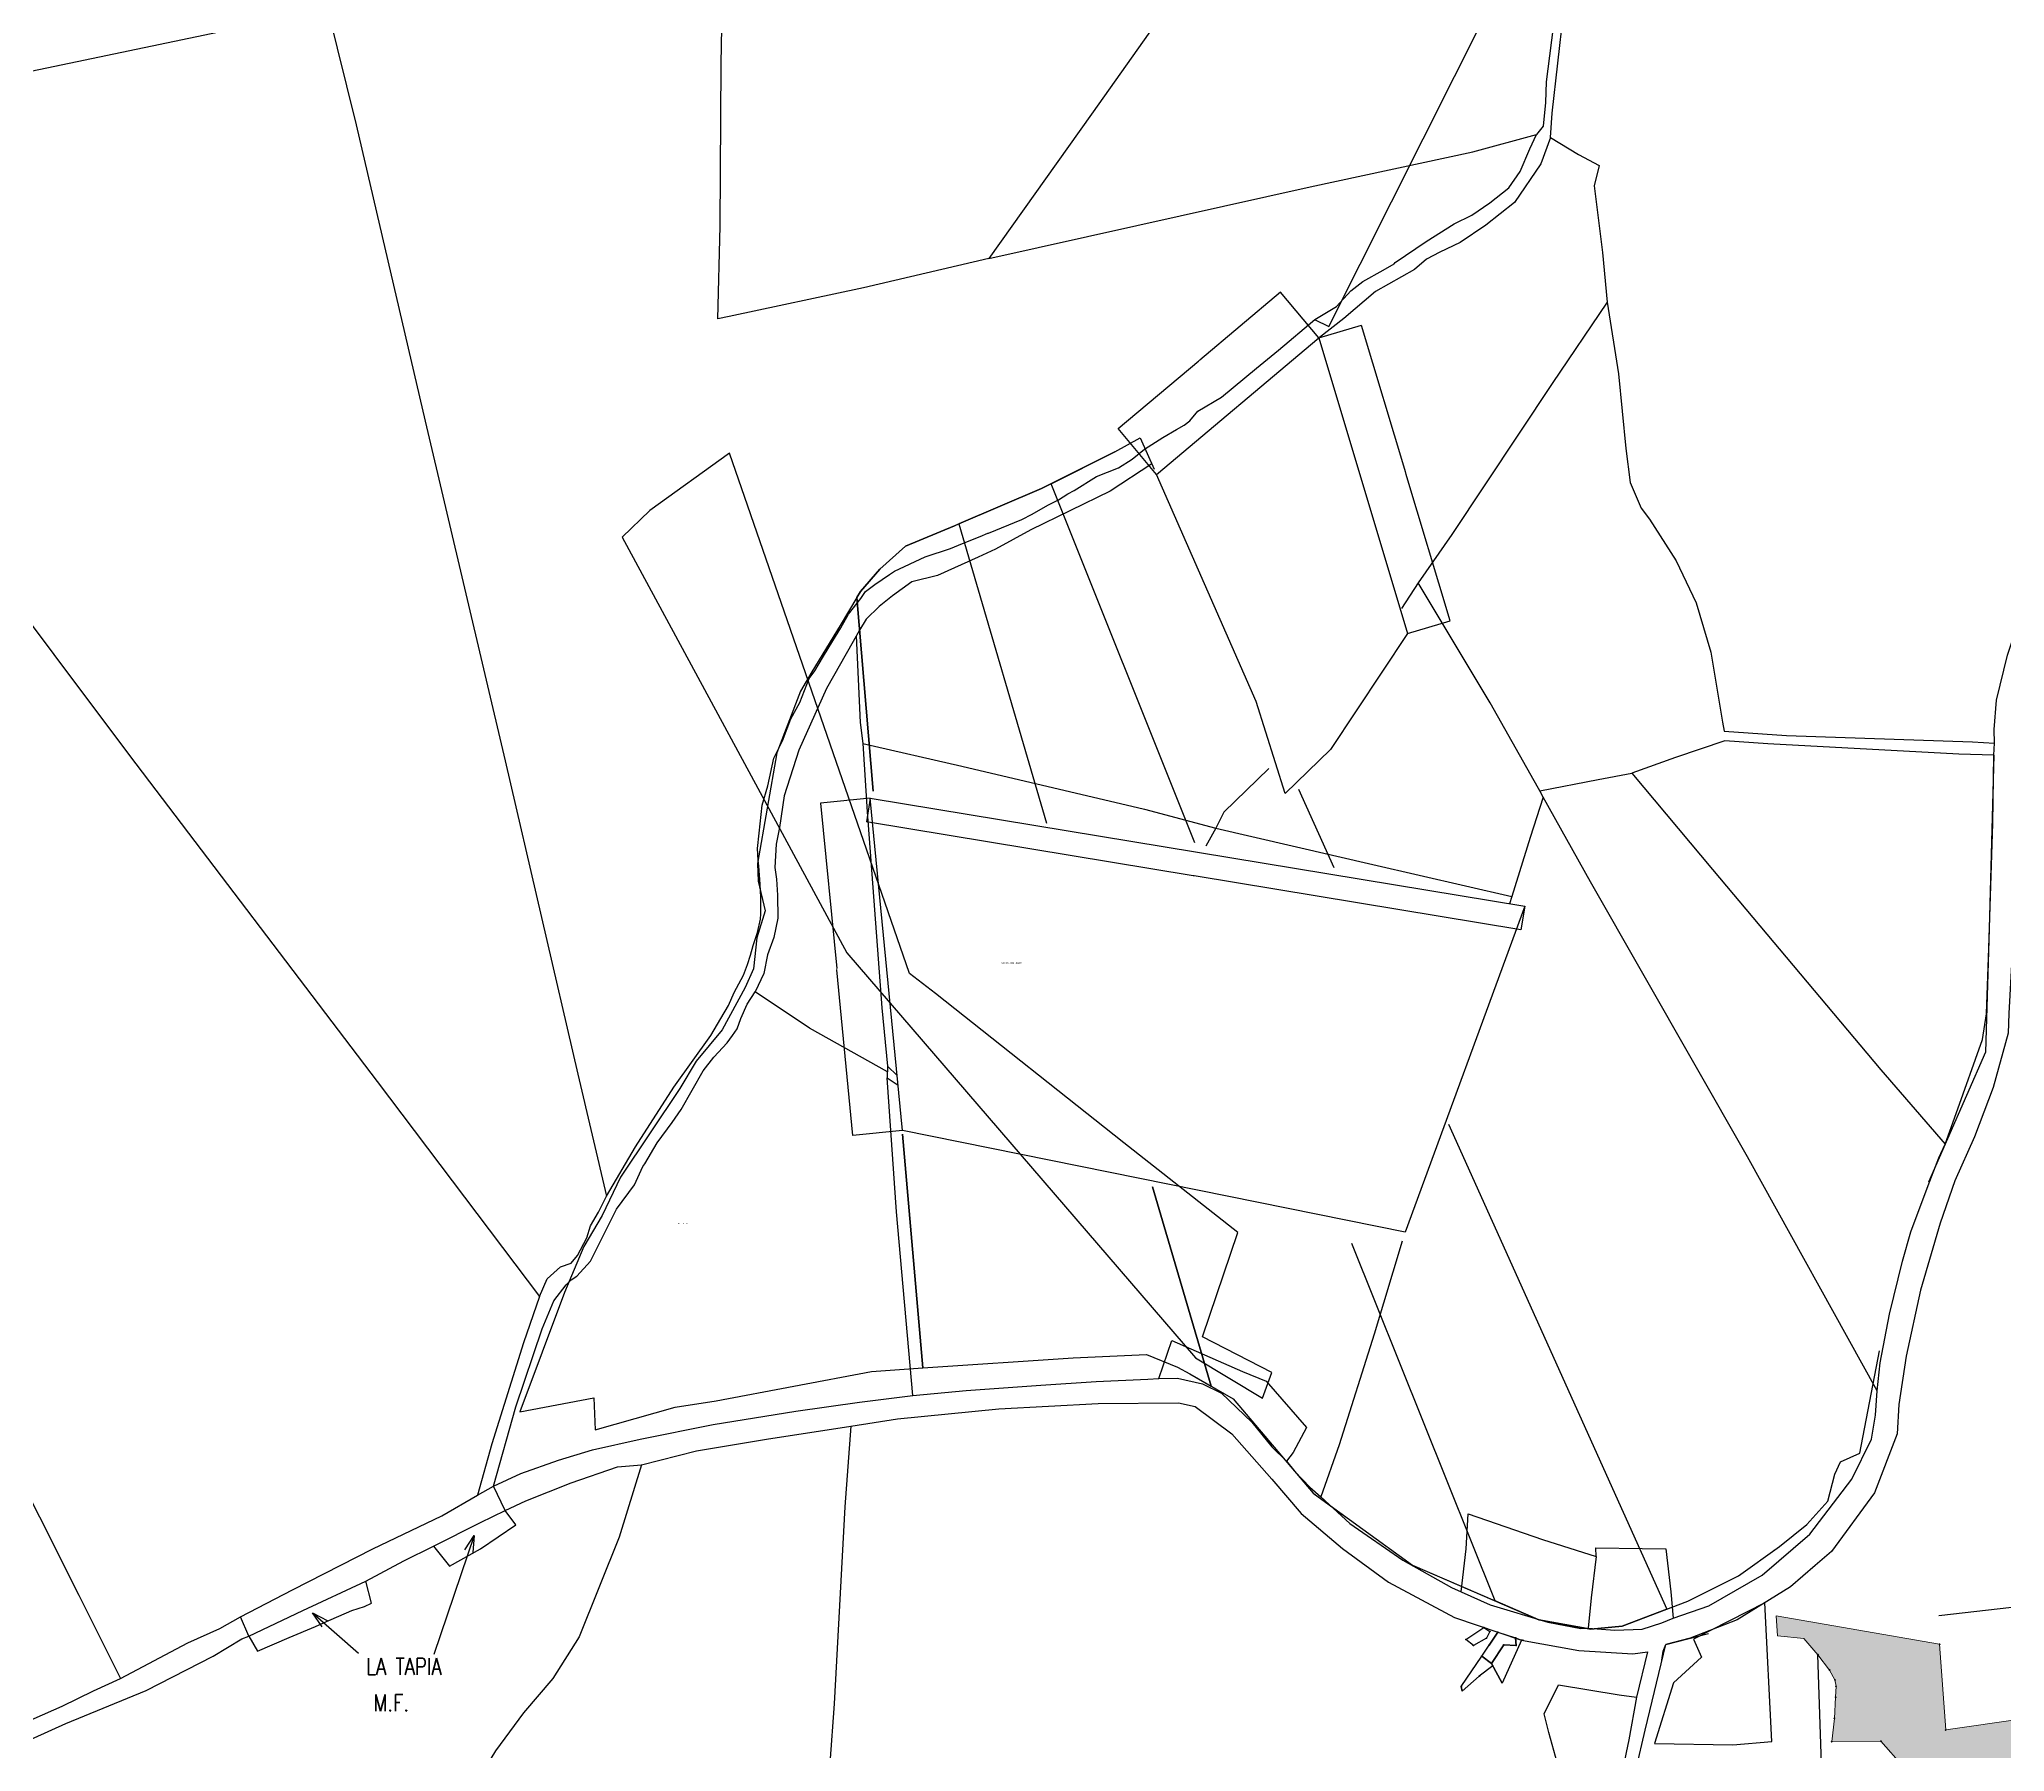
# Model space of a CAD drawing. Header units: metres. Extents: x 615852 to 645080, y 1301217 to 1325118.
# Drawn here: x 627467 to 629822, y 1321040 to 1323091 of the extents above; entities that cross this region are included whole.
import ezdxf
from ezdxf.enums import TextEntityAlignment as Align

# ---------------------------------------------------------------- set-up
doc = ezdxf.new("R2010")
doc.units = ezdxf.units.M
doc.header["$PDMODE"] = 32
doc.header["$PDSIZE"] = 0.5
for name, color, linetype, lineweight in [('1ER CEDULA', 7, 'Continuous', 0), ('Point', 5, 'Continuous', 100), ('Point_Name', 1, 'Continuous', 100)]:
    doc.layers.add(name, color=color, linetype=linetype, lineweight=lineweight)
for name, color, linetype in [('2', 1, 'Continuous'), ('20', 7, 'Continuous'), ('CIRCULO PI', 2, 'Continuous'), ('CVL_CUADCON_LIN', 8, 'Continuous'), ('CVL_CUADCON_TIT', 1, 'Continuous')]:
    doc.layers.add(name, color=color, linetype=linetype)
doc.styles.add('MONOTXT4', font='monotxt4.shx')
doc.styles.add('ROMANS', font='ROMANS', dxfattribs={"height": 0.2})
doc.styles.get("Standard").update_dxf_attribs({"font": 'arial.ttf'})
doc.dimstyles.new('STANDARD$0', dxfattribs={"dimtxt": 0.6, "dimasz": 0.5, "dimexe": 0.125, "dimexo": 0.000625, "dimgap": 0.0625, "dimtad": 0, "dimzin": 1, "dimdsep": 46, "dimtxsty": 'ROMANS', "dimblk1": 'ARCHTICK', "dimblk2": 'ARCHTICK', "dimsah": 1, "dimcen": 2.5, "dimclrd": 1, "dimclre": 1, "dimclrt": 30, "dimaunit": 1, "dimadec": 0, "dimazin": 0, "dimtfac": 1, "dimtofl": 0, "dimtmove": 1, "dimatfit": 3, "dimldrblk": 'ARCHTICK', "dimfxl": 1, "dimtolj": 1, "dimtzin": 1, "dimarcsym": 0})

# ---------------------------------------------------------------- blocks, each defined once
blk = doc.blocks.new('_ARCHTICK')
at = {"color": 0, "linetype": 'ByBlock', "const_width": 0.15}
blk.add_lwpolyline([(-0.5, -0.5), (0.5, 0.5)], dxfattribs=at)
blk = doc.blocks.new('*D45')
at = {"layer": 'CVL_CUADCON_TIT', "color": 1, "lineweight": -2, "ltscale": 0.5, "transparency": 16777216}
for p, q in [((628463.1, 1322182), (628403.5, 1322176.2)), ((628403.6, 1322176.2), (628422.9, 1321977.9)), ((628442.3, 1321778), (628423.1, 1321976.4)), ((628501.8, 1321783.8), (628442.2, 1321778))]:
    blk.add_line(p, q, dxfattribs=at)
at = {"layer": 'Defpoints', "color": 0, "ltscale": 0.5, "transparency": 16777216}
for p in [(628463.1, 1322182), (628501.8, 1321783.8), (628442.3, 1321778)]:
    blk.add_point(p, dxfattribs=at)
at = {"layer": 'CVL_CUADCON_TIT', "color": 1, "lineweight": -2, "ltscale": 0.5, "transparency": 16777216, "xscale": 0.5, "yscale": 0.5, "zscale": 0.5}
for p, rotation in [((628403.6, 1322176.2), 95.55085278129665), ((628442.3, 1321778), 275.5508527812966)]:
    blk.add_blockref('_ARCHTICK', p, dxfattribs=dict(at, rotation=rotation))
at = {"layer": 'CVL_CUADCON_TIT', "color": 30, "ltscale": 0.5, "transparency": 16777216, "insert": (628423, 1321977.1), "char_height": 0.2, "attachment_point": 5, "rotation": 275.5509, "style": 'ROMANS'}
blk.add_mtext('\\A1;400.09m.', dxfattribs=at)
blk = doc.blocks.new('*D46')
at = {"layer": 'CVL_CUADCON_TIT', "color": 1, "lineweight": -2, "ltscale": 0.5, "transparency": 16777216}
for p, q in [((628463.1, 1322182), (628458.5, 1322153.9)), ((628458.5, 1322154), (628849.9, 1322089.3)), ((629242.7, 1322024.4), (628851.4, 1322089.1)), ((629247.4, 1322052.5), (629242.7, 1322024.3))]:
    blk.add_line(p, q, dxfattribs=at)
at = {"layer": 'Defpoints', "color": 0, "ltscale": 0.5, "transparency": 16777216}
for p in [(628463.1, 1322182), (629247.4, 1322052.5), (629242.7, 1322024.4)]:
    blk.add_point(p, dxfattribs=at)
at = {"layer": 'CVL_CUADCON_TIT', "color": 1, "lineweight": -2, "ltscale": 0.5, "transparency": 16777216, "xscale": 0.5, "yscale": 0.5, "zscale": 0.5}
for p, rotation in [((628458.5, 1322154), 170.6214751906938), ((629242.7, 1322024.4), 350.6214751906938)]:
    blk.add_blockref('_ARCHTICK', p, dxfattribs=dict(at, rotation=rotation))
at = {"layer": 'CVL_CUADCON_TIT', "color": 30, "ltscale": 0.5, "transparency": 16777216, "insert": (628850.6, 1322089.2), "char_height": 0.2, "attachment_point": 5, "rotation": 350.6215, "style": 'ROMANS'}
blk.add_mtext('\\A1;794.88m.', dxfattribs=at)
blk = doc.blocks.new('*D51')
at = {"layer": 'CVL_CUADCON_TIT', "color": 1, "lineweight": -2, "ltscale": 0.5, "transparency": 16777216}
for p, q in [((629372.7, 1323505.8), (629389.7, 1323497.3)), ((629389.6, 1323497.3), (629201.4, 1323122.9)), ((629012.5, 1322747.1), (629200.7, 1323121.5)), ((628995.6, 1322755.5), (629012.6, 1322747))]:
    blk.add_line(p, q, dxfattribs=at)
at = {"layer": 'Defpoints', "color": 0, "ltscale": 0.5, "transparency": 16777216}
for p in [(629372.7, 1323505.8), (629389.6, 1323497.3), (628995.6, 1322755.5)]:
    blk.add_point(p, dxfattribs=at)
at = {"layer": 'CVL_CUADCON_TIT', "color": 1, "lineweight": -2, "ltscale": 0.5, "transparency": 16777216, "xscale": 0.5, "yscale": 0.5, "zscale": 0.5}
for p, rotation in [((629389.6, 1323497.3), 63.31671806371305), ((629012.5, 1322747.1), 243.316718063713)]:
    blk.add_blockref('_ARCHTICK', p, dxfattribs=dict(at, rotation=rotation))
at = {"layer": 'CVL_CUADCON_TIT', "color": 30, "ltscale": 0.5, "transparency": 16777216, "insert": (629201.1, 1323122.2), "char_height": 0.2, "attachment_point": 5, "rotation": 63.3167, "style": 'ROMANS'}
blk.add_mtext('\\A1;839.72m.', dxfattribs=at)
blk = doc.blocks.new('*D52')
at = {"layer": 'CVL_CUADCON_TIT', "color": 1, "lineweight": -2, "ltscale": 0.5, "transparency": 16777216}
for p, q in [((628954.8, 1322788.2), (628858.1, 1322707)), ((629000.8, 1322733.4), (628954.7, 1322788.3)), ((628760.2, 1322624.8), (628856.9, 1322706)), ((628806.2, 1322570), (628760.1, 1322624.9))]:
    blk.add_line(p, q, dxfattribs=at)
at = {"layer": 'Defpoints', "color": 0, "ltscale": 0.5, "transparency": 16777216}
for p in [(628954.8, 1322788.2), (629000.8, 1322733.4), (628806.2, 1322570)]:
    blk.add_point(p, dxfattribs=at)
at = {"layer": 'CVL_CUADCON_TIT', "color": 1, "lineweight": -2, "ltscale": 0.5, "transparency": 16777216, "xscale": 0.5, "yscale": 0.5, "zscale": 0.5}
for p, rotation in [((628954.8, 1322788.2), 40.02250144318512), ((628760.2, 1322624.8), 220.0225014431851)]:
    blk.add_blockref('_ARCHTICK', p, dxfattribs=dict(at, rotation=rotation))
at = {"layer": 'CVL_CUADCON_TIT', "color": 30, "ltscale": 0.5, "transparency": 16777216, "insert": (628857.5, 1322706.5), "char_height": 0.2, "attachment_point": 5, "rotation": 40.0225, "style": 'ROMANS'}
blk.add_mtext('\\A1;254.05m.', dxfattribs=at)
blk = doc.blocks.new('*D53')
at = {"layer": 'CVL_CUADCON_TIT', "color": 1, "lineweight": -2, "ltscale": 0.5, "transparency": 16777216}
for p, q in [((629000.8, 1322733.4), (629051.6, 1322748.6)), ((629051.5, 1322748.6), (629104.4, 1322572.4)), ((629157.8, 1322394.7), (629104.9, 1322570.9)), ((629107, 1322379.5), (629157.9, 1322394.7))]:
    blk.add_line(p, q, dxfattribs=at)
at = {"layer": 'Defpoints', "color": 0, "ltscale": 0.5, "transparency": 16777216}
for p in [(629000.8, 1322733.4), (629157.8, 1322394.7), (629107, 1322379.5)]:
    blk.add_point(p, dxfattribs=at)
at = {"layer": 'CVL_CUADCON_TIT', "color": 1, "lineweight": -2, "ltscale": 0.5, "transparency": 16777216, "xscale": 0.5, "yscale": 0.5, "zscale": 0.5}
for p, rotation in [((629051.5, 1322748.6), 106.7085637605248), ((629157.8, 1322394.7), 286.7085637605248)]:
    blk.add_blockref('_ARCHTICK', p, dxfattribs=dict(at, rotation=rotation))
at = {"layer": 'CVL_CUADCON_TIT', "color": 30, "ltscale": 0.5, "transparency": 16777216, "insert": (629104.6, 1322571.6), "char_height": 0.2, "attachment_point": 5, "rotation": 286.7086, "style": 'ROMANS'}
blk.add_mtext('\\A1;369.53m.', dxfattribs=at)

msp = doc.modelspace()

# ---------------------------------------------------------------- hatches: boundary and pattern name
at = {"layer": 'CIRCULO PI', "true_color": 0x000000}
h = msp.add_hatch(color=18, dxfattribs=at)
h.dxf.hatch_style = 1
h.paths.add_polyline_path([(630753.08582, 1320797.78204), (630930.22032, 1320807.52607), (630940.93113, 1320993.75171), (630748.36335, 1320976.86042), (630748.63167, 1320983.51407), (630498.39116, 1320956.3799), (630509.62033, 1321117.65895), (630469.2686, 1321131.16096), (630310.56377, 1321134.63333), (629932.93744, 1321091.80857), (629751.81399, 1321065.702), (629744.41242, 1321168.35206), (629548.47313, 1321202.3401), (629550.18588, 1321178.34448), (629581.73911, 1321175.41339), (629598.59034, 1321155.70571), (629612.55158, 1321137.4018), (629618.97657, 1321125.60146), (629620.37447, 1321117.97965), (629619.78746, 1321104.93102), (629618.47584, 1321079.47048), (629615.18588, 1321051.77061), (629674.14911, 1321052.10949), (629700.79579, 1321021.81752), (629710.87121, 1320991.58347), (629721.47001, 1320975.60027), (629736.17688, 1320959.28861), (629751.22841, 1320944.33746), (629755.49138, 1320925.61764), (629758.78586, 1320897.19585), (629753.59418, 1320753.42862), (629750.13148, 1320537.69949), (629748.75258, 1320514.60862), (629743.72141, 1320469.53388), (629740.00431, 1320434.52338), (629726.90562, 1320411.30341), (629714.04679, 1320386.4618), (629701.77054, 1320365.80045), (629679.8745, 1320323.43615), (629666.99818, 1320297.99823), (629654.69806, 1320276.82057), (629600.45118, 1320236.66923), (629595.55991, 1320228.37067), (629596.04617, 1320182.6823), (629889.3372, 1320079.85104), (630249.87317, 1320074.24033), (630257.84048, 1320140.3914), (630265.51662, 1320185.85905), (630277.58075, 1320244.35052), (630289.31461, 1320290.46858), (630297.00401, 1320324.33193), (630303.95285, 1320350.76134), (630316.03888, 1320386.16461), (630330.84463, 1320432.88016), (630331.71413, 1320483.27554), (630332.44745, 1320514.7105), (630333.70847, 1320577.92657), (630503.80077, 1320591.77467), (630657.64705, 1320605.95591), (630748.47753, 1320615.24534)])
h.paths.add_polyline_path([(629595.40182, 1320228.32378), (629596.8834, 1320228.32378), (629596.8834, 1320229.27228), (629595.40182, 1320229.27228)], flags=25)
h.paths.add_polyline_path([(629600.29147, 1320236.62071), (629601.7763, 1320236.62071), (629601.7763, 1320237.57893), (629600.29147, 1320237.57893)], flags=25)
h.paths.add_polyline_path([(629654.53784, 1320276.77155), (629656.02369, 1320276.77155), (629656.02369, 1320277.73283), (629654.53784, 1320277.73283)], flags=25)
h.paths.add_polyline_path([(629666.83796, 1320297.9492), (629668.32381, 1320297.9492), (629668.32381, 1320298.91049), (629666.83796, 1320298.91049)], flags=25)
h.paths.add_polyline_path([(629679.71428, 1320323.38712), (629681.20013, 1320323.38712), (629681.20013, 1320324.34841), (629679.71428, 1320324.34841)], flags=25)
h.paths.add_polyline_path([(629701.61032, 1320365.75142), (629703.09617, 1320365.75142), (629703.09617, 1320366.71271), (629701.61032, 1320366.71271)], flags=25)
h.paths.add_polyline_path([(629713.88657, 1320386.41277), (629715.37242, 1320386.41277), (629715.37242, 1320387.37406), (629713.88657, 1320387.37406)], flags=25)
h.paths.add_polyline_path([(629726.7454, 1320411.25438), (629728.23125, 1320411.25438), (629728.23125, 1320412.21567), (629726.7454, 1320412.21567)], flags=25)
h.paths.add_polyline_path([(629739.84409, 1320434.47436), (629741.32994, 1320434.47436), (629741.32994, 1320435.43565), (629739.84409, 1320435.43565)], flags=25)
h.paths.add_polyline_path([(629743.5612, 1320469.48485), (629745.04704, 1320469.48485), (629745.04704, 1320470.44614), (629743.5612, 1320470.44614)], flags=25)
h.paths.add_polyline_path([(629748.59237, 1320514.55959), (629750.07821, 1320514.55959), (629750.07821, 1320515.52088), (629748.59237, 1320515.52088)], flags=25)
h.paths.add_polyline_path([(629749.97126, 1320537.65046), (629751.45711, 1320537.65046), (629751.45711, 1320538.61175), (629749.97126, 1320538.61175)], flags=25)
h.paths.add_polyline_path([(629753.43396, 1320753.37959), (629754.91981, 1320753.37959), (629754.91981, 1320754.34088), (629753.43396, 1320754.34088)], flags=25)
h.paths.add_polyline_path([(629758.62565, 1320897.14682), (629760.11149, 1320897.14682), (629760.11149, 1320898.10811), (629758.62565, 1320898.10811)], flags=25)
h.paths.add_polyline_path([(629755.33116, 1320925.56862), (629756.81701, 1320925.56862), (629756.81701, 1320926.52991), (629755.33116, 1320926.52991)], flags=25)
h.paths.add_polyline_path([(629751.0682, 1320944.28843), (629752.55404, 1320944.28843), (629752.55404, 1320945.24972), (629751.0682, 1320945.24972)], flags=25)
h.paths.add_polyline_path([(629736.01666, 1320959.23958), (629737.50251, 1320959.23958), (629737.50251, 1320960.20087), (629736.01666, 1320960.20087)], flags=25)
h.paths.add_polyline_path([(629721.30979, 1320975.55124), (629722.79564, 1320975.55124), (629722.79564, 1320976.51253), (629721.30979, 1320976.51253)], flags=25)
h.paths.add_polyline_path([(629710.711, 1320991.53444), (629712.19684, 1320991.53444), (629712.19684, 1320992.49573), (629710.711, 1320992.49573)], flags=25)
h.paths.add_polyline_path([(629700.63557, 1321021.76849), (629702.12142, 1321021.76849), (629702.12142, 1321022.72978), (629700.63557, 1321022.72978)], flags=25)
h.paths.add_polyline_path([(629673.9889, 1321052.06046), (629675.47474, 1321052.06046), (629675.47474, 1321053.02175), (629673.9889, 1321053.02175)], flags=25)
h.paths.add_polyline_path([(629615.02567, 1321051.72158), (629616.51151, 1321051.72158), (629616.51151, 1321052.68287), (629615.02567, 1321052.68287)], flags=25)
h.paths.add_polyline_path([(629618.31563, 1321079.42145), (629619.80147, 1321079.42145), (629619.80147, 1321080.38274), (629618.31563, 1321080.38274)], flags=25)
h.paths.add_polyline_path([(629619.62724, 1321104.88199), (629621.11309, 1321104.88199), (629621.11309, 1321105.84328), (629619.62724, 1321105.84328)], flags=25)
h.paths.add_polyline_path([(629620.21425, 1321117.93063), (629621.7001, 1321117.93063), (629621.7001, 1321118.89191), (629620.21425, 1321118.89191)], flags=25)
h.paths.add_polyline_path([(629618.81635, 1321125.55243), (629620.3022, 1321125.55243), (629620.3022, 1321126.51372), (629618.81635, 1321126.51372)], flags=25)
h.paths.add_polyline_path([(629612.39137, 1321137.35277), (629613.87722, 1321137.35277), (629613.87722, 1321138.31406), (629612.39137, 1321138.31406)], flags=25)
h.paths.add_polyline_path([(629598.43012, 1321155.65668), (629599.91597, 1321155.65668), (629599.91597, 1321156.61797), (629598.43012, 1321156.61797)], flags=25)
h.paths.add_polyline_path([(630257.68026, 1320140.34237), (630259.16611, 1320140.34237), (630259.16611, 1320141.30366), (630257.68026, 1320141.30366)], flags=24)
h.paths.add_polyline_path([(630265.35641, 1320185.81002), (630266.84226, 1320185.81002), (630266.84226, 1320186.77131), (630265.35641, 1320186.77131)], flags=24)
h.paths.add_polyline_path([(630277.42054, 1320244.30149), (630278.90638, 1320244.30149), (630278.90638, 1320245.26278), (630277.42054, 1320245.26278)], flags=24)
h.paths.add_polyline_path([(630289.1544, 1320290.41956), (630290.64024, 1320290.41956), (630290.64024, 1320291.38084), (630289.1544, 1320291.38084)], flags=24)
h.paths.add_polyline_path([(630296.84379, 1320324.2829), (630298.32964, 1320324.2829), (630298.32964, 1320325.24419), (630296.84379, 1320325.24419)], flags=24)
h.paths.add_polyline_path([(630303.79263, 1320350.71231), (630305.27848, 1320350.71231), (630305.27848, 1320351.6736), (630303.79263, 1320351.6736)], flags=24)
h.paths.add_polyline_path([(630315.87866, 1320386.11558), (630317.36451, 1320386.11558), (630317.36451, 1320387.07687), (630315.87866, 1320387.07687)], flags=24)
h.paths.add_polyline_path([(630333.54826, 1320577.87754), (630335.0341, 1320577.87754), (630335.0341, 1320578.83883), (630333.54826, 1320578.83883)], flags=24)
h.paths.add_polyline_path([(629889.17699, 1320079.80201), (629890.66283, 1320079.80201), (629890.66283, 1320080.7633), (629889.17699, 1320080.7633)], flags=25)
h.paths.add_polyline_path([(630249.71295, 1320074.19131), (630251.1988, 1320074.19131), (630251.1988, 1320075.1526), (630249.71295, 1320075.1526)], flags=9)
h.paths.add_polyline_path([(629595.88596, 1320182.63328), (629596.98333, 1320182.63328), (629596.98333, 1320183.59456), (629595.88596, 1320183.59456)], flags=25)

# ---------------------------------------------------------------- linework, layer by layer
at = {"color": 1}
for p, q in [((628756.3689, 1322597.10531), (628668.22935, 1322552.99755)), ((628756.3689, 1322597.10531), (628668.22935, 1322552.99755)), ((628668.22935, 1322552.99755), (628564.1844, 1322508.40062)), ((628668.22935, 1322552.99755), (628564.1844, 1322508.40062)), ((628564.1844, 1322508.40062), (628505.18585, 1322483.98765)), ((628564.1844, 1322508.40062), (628505.18585, 1322483.98765)), ((628505.18585, 1322483.98765), (628474.43836, 1322456.56446)), ((628505.18585, 1322483.98765), (628474.43836, 1322456.56446)), ((628474.43836, 1322456.56446), (628451.24129, 1322429.62563)), ((628474.43836, 1322456.56446), (628451.24129, 1322429.62563)), ((628451.24129, 1322429.62563), (628446.86294, 1322422.45697)), ((628451.24129, 1322429.62563), (628446.86294, 1322422.45697)), ((628446.86294, 1322422.45697), (628466.53822, 1322190.5135)), ((628446.86294, 1322422.45697), (628466.53822, 1322190.5135)), ((628501.84115, 1321779.53258), (628526.19151, 1321499.5099)), ((628501.84115, 1321779.53258), (628526.19151, 1321499.5099)), ((629648.74175, 1321397.32179), (629672.61221, 1321519.91951)), ((629648.74175, 1321397.32179), (629672.61221, 1321519.91951)), ((628526.19151, 1321499.5099), (628706.40125, 1321511.52789)), ((628526.19151, 1321499.5099), (628706.40125, 1321511.52789)), ((628706.40125, 1321511.52789), (628794.26615, 1321515.39627)), ((628706.40125, 1321511.52789), (628794.26615, 1321515.39627)), ((628794.26615, 1321515.39627), (628831.4459, 1321500.37372)), ((628794.26615, 1321515.39627), (628831.4459, 1321500.37372)), ((628831.4459, 1321500.37372), (628846.00675, 1321492.39348)), ((628831.4459, 1321500.37372), (628846.00675, 1321492.39348)), ((628846.00675, 1321492.39348), (628897.77853, 1321462.56497)), ((628846.00675, 1321492.39348), (628897.77853, 1321462.56497)), ((628897.77853, 1321462.56497), (628993.79132, 1321349.27862)), ((628897.77853, 1321462.56497), (628993.79132, 1321349.27862)), ((629618.78367, 1321372.05413), (629625.61421, 1321386.942)), ((629618.78367, 1321372.05413), (629625.61421, 1321386.942)), ((629625.61421, 1321386.942), (629648.74175, 1321397.32179)), ((629625.61421, 1321386.942), (629648.74175, 1321397.32179)), ((629610.39704, 1321339.69324), (629618.78367, 1321372.05413)), ((629610.39704, 1321339.69324), (629618.78367, 1321372.05413)), ((628993.79132, 1321349.27862), (629112.93231, 1321263.17158)), ((628993.79132, 1321349.27862), (629112.93231, 1321263.17158)), ((629585.39359, 1321311.947), (629610.39704, 1321339.69324)), ((629585.39359, 1321311.947), (629610.39704, 1321339.69324)), ((629552.70351, 1321285.45005), (629585.39359, 1321311.947)), ((629552.70351, 1321285.45005), (629585.39359, 1321311.947)), ((629503.64142, 1321250.42737), (629552.70351, 1321285.45005)), ((629503.64142, 1321250.42737), (629552.70351, 1321285.45005)), ((629112.93231, 1321263.17158), (629264.37623, 1321197.67543)), ((629112.93231, 1321263.17158), (629264.37623, 1321197.67543)), ((629442.94204, 1321219.88575), (629503.64142, 1321250.42737)), ((629442.94204, 1321219.88575), (629503.64142, 1321250.42737)), ((629364.22086, 1321190.15023), (629442.94204, 1321219.88575)), ((629364.22086, 1321190.15023), (629442.94204, 1321219.88575)), ((629264.37623, 1321197.67543), (629326.45801, 1321186.38561)), ((629264.37623, 1321197.67543), (629326.45801, 1321186.38561)), ((629326.45801, 1321186.38561), (629364.22086, 1321190.15023)), ((629326.45801, 1321186.38561), (629364.22086, 1321190.15023))]:
    msp.add_line(p, q, dxfattribs=at)
at = {"color": 1, "ltscale": 0.5}
for p, q in [((629176.85088, 1321174.0412), (629198.48689, 1321188.63891)), ((629185.75144, 1321166.75902), (629176.85088, 1321174.0412)), ((629201.54898, 1321175.59347), (629185.75144, 1321166.75902)), ((629205.7146, 1321183.79637), (629201.54898, 1321175.59347)), ((629207.42095, 1321145.37045), (629222.24073, 1321167.70012)), ((629215.07668, 1321182.95291), (629236.30736, 1321176.13026)), ((629243.62647, 1321173.43385), (629220.27344, 1321121.87616)), ((629236.96345, 1321166.80331), (629222.24073, 1321167.70012)), ((629236.30736, 1321176.13026), (629243.62647, 1321173.43385)), ((629236.30736, 1321176.13026), (629236.96345, 1321166.80331)), ((629207.42095, 1321145.37045), (629195.7454, 1321154.13639)), ((629207.42095, 1321145.37045), (629220.27344, 1321121.87616)), ((629172.54002, 1321112.11878), (629192.87071, 1321130.00703)), ((629171.28883, 1321117.67976), (629172.54002, 1321112.11878))]:
    msp.add_line(p, q, dxfattribs=at)
at = {"color": 1}
msp.add_lwpolyline([(628933.11791, 1321463.33602), (628944.11671, 1321493.81202), (628861.04031, 1321536.71392), (628903.60361, 1321661.66342), (628767.06881, 1321769.12182), (628541.24801, 1321947.86462), (628510.12211, 1321971.93952), (628294.41991, 1322595.24132), (628199.17711, 1322526.65182), (628165.88391, 1322494.57732), (628435.07221, 1321996.89162), (628853.03941, 1321511.60282)], close=True, dxfattribs=at)
msp.add_lwpolyline([(628466.53822, 1322190.5135), (628446.86294, 1322422.45697), (628428.41244, 1322390.96361), (628392.93393, 1322333.36327), (628379.7024, 1322310.34525), (628351.15476, 1322236.52281), (628328.19572, 1322103.87508), (628328.72773, 1322082.7318), (628337.13648, 1322047.05948), (628327.36413, 1322014.91196), (628323.21485, 1321977.74281), (628313.29069, 1321955.39751), (628285.87902, 1321904.62456), (628254.3308, 1321867.00116), (628234.90923, 1321834.10677), (628164.05825, 1321728.10494), (628141.7631, 1321682.0141), (628120.08842, 1321645.05016), (628096.92286, 1321589.91943), (628043.1948, 1321446.66343), (628131.84509, 1321463.79243), (628133.64129, 1321425.38445), (628229.54738, 1321452.44247), (628278.59547, 1321459.82124), (628464.78709, 1321495.07672), (628526.19151, 1321499.5099), (628501.84115, 1321779.53258)], dxfattribs=at)
at = {"color": 7, "lineweight": 0, "true_color": 0xffffff, "elevation": 35.4026}
msp.add_lwpolyline([(629932.93744, 1321091.80857), (629751.81399, 1321065.702), (629744.41242, 1321168.35206), (629548.47313, 1321202.3401), (629550.18588, 1321178.34448), (629581.73911, 1321175.41339), (629598.59034, 1321155.70571), (629612.55158, 1321137.4018), (629618.97657, 1321125.60146), (629620.37447, 1321117.97965), (629619.78746, 1321104.93102), (629618.47584, 1321079.47048), (629615.18588, 1321051.77061), (629674.14911, 1321052.10949), (629700.79579, 1321021.81752)], dxfattribs=at)
at = {"color": 1, "ltscale": 0.5, "flags": 128}
for points in [[(629198.48689, 1321188.63891), (629205.7146, 1321183.79637), (629201.54898, 1321175.59347), (629185.75144, 1321166.75902), (629176.85088, 1321174.0412)], [(629215.07668, 1321182.95291), (629236.30736, 1321176.13026), (629236.96345, 1321166.80331), (629222.24073, 1321167.70012), (629207.42095, 1321145.37045), (629195.7454, 1321154.13639)], [(629236.30736, 1321176.13026), (629243.62647, 1321173.43385), (629220.27344, 1321121.87616), (629207.42095, 1321145.37045), (629222.24073, 1321167.70012), (629236.96345, 1321166.80331)], [(629195.7454, 1321154.13639), (629207.42095, 1321145.37045), (629208.97531, 1321142.52909), (629192.87071, 1321130.00703), (629172.54002, 1321112.11878), (629171.28883, 1321117.67976)]]:
    msp.add_lwpolyline(points, close=True, dxfattribs=at)
for points in [[(629195.7454, 1321154.13639), (629204.60325, 1321167.3405)], [(629198.48689, 1321188.63891), (629205.7146, 1321183.79637)], [(629215.07668, 1321182.95291), (629204.60325, 1321167.3405)], [(629411.81409, 1321149.24823), (629413.39508, 1321160.13402), (629416.38247, 1321167.98485)], [(629171.28883, 1321117.67976), (629195.7454, 1321154.13639)], [(629208.97531, 1321142.52909), (629192.87071, 1321130.00703)]]:
    msp.add_lwpolyline(points, dxfattribs=at)
at = {"color": 1, "ltscale": 0.5}
for p in [(629176.85088, 1321174.0412), (629185.75144, 1321166.75902), (629198.48689, 1321188.63891), (629201.54898, 1321175.59347), (629204.60325, 1321167.3405), (629205.7146, 1321183.79637), (629215.07668, 1321182.95291), (629222.24073, 1321167.70012), (629236.30736, 1321176.13026), (629236.96345, 1321166.80331), (629243.62647, 1321173.43385), (629245.17057, 1321173.15015), (629195.7454, 1321154.13639), (629207.42095, 1321145.37045), (629208.97531, 1321142.52909), (629192.87071, 1321130.00703), (629171.28883, 1321117.67976)]:
    msp.add_point(p, dxfattribs=at)
at = {"layer": '1ER CEDULA', "color": 1, "lineweight": 0}
for p in [(628774.74562, 1322607.14836), (628661.12267, 1322549.9514), (628544.07222, 1322500.07842), (628812.00009, 1321508.23084), (629027.71769, 1321324.75894), (629546.03208, 1321280.68769), (629281.63942, 1321194.53605)]:
    msp.add_point(p, dxfattribs=at)
at = {"layer": '2', "color": 1, "linetype": 'Continuous'}
for p, q in [((628800.58995, 1322582.53942), (628750.53647, 1322549.68985)), ((628750.53647, 1322549.68985), (628655.67147, 1322503.38085)), ((628655.67147, 1322503.38085), (628613.19447, 1322480.34385)), ((628592.59547, 1322470.98385), (628543.51347, 1322448.72185)), ((628613.19447, 1322480.34385), (628592.59547, 1322470.98385)), ((628513.00947, 1322441.16185), (628489.85447, 1322424.43685)), ((628543.51347, 1322448.72185), (628513.00947, 1322441.16185)), ((629119.47347, 1322440.13185), (629099.65567, 1322409.43543)), ((628489.85447, 1322424.43685), (628473.82047, 1322411.50985)), ((628458.29147, 1322396.54785), (628450.13347, 1322383.34885)), ((628473.82047, 1322411.50985), (628458.29147, 1322396.54785)), ((628450.13347, 1322383.34885), (628442.73847, 1322369.89485)), ((629809.60847, 1322233.56985), (629810.14547, 1322247.80185)), ((628940.79588, 1322217.71864), (628886.68247, 1322165.12485)), ((629269.35047, 1322183.37585), (629265.55447, 1322190.75485)), ((628886.68247, 1322165.12485), (628877.24247, 1322146.08385)), ((628495.39626, 1321849.81903), (628483.60347, 1321860.99785)), ((628483.57447, 1321847.01885), (628496.53605, 1321838.09158)), ((627992.43547, 1321347.12785), (628011.51247, 1321357.76185)), ((628025.68047, 1321328.75785), (628011.51247, 1321357.76185)), ((627988.38147, 1321298.79085), (627940.19447, 1321156.01385)), ((627718.45047, 1321177.93485), (627708.58947, 1321201.08385)), ((627794.74047, 1321205.98585), (627850.06647, 1321157.79885)), ((629394.51447, 1321159.13585), (629381.19047, 1321105.02985))]:
    msp.add_line(p, q, dxfattribs=at)
at = {"layer": '2', "color": 1, "linetype": 'Continuous', "lineweight": 30}
msp.add_line((629874.57347, 1321217.33685), (629743.69647, 1321202.36485), dxfattribs=at)
at = {"layer": '2', "color": 1, "linetype": 'Continuous'}
for points in [[(629317.24647, 1323471.05785), (629316.42047, 1323440.30785), (629291.28147, 1323201.96685), (629283.49147, 1323121.41785), (629272.90647, 1323040.36585), (629272.34747, 1323015.46085), (629269.23947, 1322987.00185), (629261.59647, 1322977.10685)], [(629278.10347, 1322973.51285), (629280.19647, 1323002.73585), (629293.91047, 1323122.41285), (629311.26447, 1323281.98285), (629324.47247, 1323402.67685), (629327.63547, 1323457.56585), (629376.41547, 1323456.95485), (629404.11047, 1323457.65885), (629419.84447, 1323448.72985), (629463.99447, 1323420.42585), (629510.70047, 1323399.99485), (629510.70047, 1323399.99485), (629562.75947, 1323387.43085), (629608.47547, 1323379.45585), (629641.50447, 1323379.38585), (629692.07247, 1323383.09085), (629742.16647, 1323403.82485), (629770.64447, 1323414.18485), (629809.77847, 1323417.65985), (629874.56247, 1323415.74385)], [(629017.82847, 1323411.71285), (628954.37647, 1323320.86085), (628728.09847, 1323001.36385), (628605.27847, 1322828.54685)], [(628605.27847, 1322828.54685), (628455.05047, 1322793.53885), (628293.89847, 1322759.31485), (628280.68047, 1322756.29385), (628283.19747, 1322867.35185), (628284.61747, 1323062.02885), (628287.77247, 1323235.60785)], [(627027.27147, 1322962.52285), (627296.19647, 1323019.64585), (627682.80447, 1323100.15485), (627812.94447, 1323127.32785)], [(627812.94447, 1323127.32785), (627846.95647, 1322988.74385), (627929.80947, 1322633.77285), (628025.76547, 1322226.92785), (628112.89447, 1321851.36285), (628146.89147, 1321705.40785)], [(629810.14547, 1322247.80185), (629809.92547, 1322264.32185), (629812.79347, 1322299.64285), (629825.60947, 1322353.49585), (629839.41347, 1322394.38485), (629865.17447, 1322442.11085), (629933.94047, 1322523.03885), (630101.47347, 1322693.98185), (630167.14847, 1322753.82285), (630198.97447, 1322786.28685), (630231.60847, 1322840.60585), (630258.89947, 1322891.37885), (630281.59347, 1322930.72385), (630287.45147, 1322938.08185), (630334.28147, 1322977.12185), (630407.81647, 1323029.32085), (630450.29947, 1323055.15485)], [(627027.27147, 1322962.52285), (627143.06047, 1322807.75385), (627302.93947, 1322596.21585), (627575.56647, 1322233.21885), (627872.27247, 1321842.72285), (628066.60947, 1321585.10985)], [(628146.89147, 1321705.40785), (628181.82147, 1321764.29685), (628227.70247, 1321835.61585), (628272.29247, 1321897.53485), (628284.27647, 1321918.09485), (628293.20247, 1321933.83385), (628300.09347, 1321949.06785), (628311.31547, 1321969.88485), (628315.91547, 1321982.83685), (628319.49647, 1321994.01185), (628322.82347, 1322005.69585), (628328.19047, 1322021.18785), (628331.52647, 1322036.93785), (628332.04747, 1322043.29085), (628332.06947, 1322053.71085), (628331.83447, 1322063.11485), (628331.10547, 1322078.87385), (628329.62647, 1322100.73385), (628328.62447, 1322107.59785), (628328.62447, 1322107.85185), (628327.89147, 1322121.57785), (628329.96247, 1322140.12685), (628333.58847, 1322173.66685), (628340.49647, 1322196.77985), (628347.42447, 1322229.80485), (628358.13947, 1322250.87685), (628367.84947, 1322277.28785), (628378.56047, 1322296.58085), (628389.79847, 1322325.27585), (628396.67847, 1322334.66485), (628407.13147, 1322352.17985), (628418.34847, 1322370.70885), (628428.03547, 1322386.19185), (628437.21547, 1322402.43785), (628451.99147, 1322421.21385), (628457.59847, 1322429.84285), (628468.54047, 1322438.20685), (628486.09547, 1322449.86085), (628492.20147, 1322453.91385), (628529.07747, 1322471.11785), (628559.33347, 1322481.21985), (628573.57347, 1322487.03485), (628594.67847, 1322495.63185), (628604.08747, 1322499.42385), (628604.84947, 1322499.42285), (628644.77347, 1322516.11185), (628656.98147, 1322522.43985), (628675.80547, 1322533.07385), (628688.77547, 1322539.40085), (628699.71647, 1322546.74785), (628707.34647, 1322550.79785), (628734.31247, 1322567.26085), (628760.75747, 1322577.87885), (628777.03947, 1322588.26485), (628791.80047, 1322600.17885), (628813.67947, 1322614.36485), (628829.95947, 1322623.73385), (628839.37047, 1322628.79685), (628846.24147, 1322634.11985), (628855.66647, 1322645.79085), (628884.15747, 1322662.50385), (628925.89647, 1322697.23485), (628952.36447, 1322718.78085), (628995.63347, 1322755.54185), (629021.83447, 1322770.98885), (629038.89647, 1322789.76085), (629053.40147, 1322801.16685), (629077.56647, 1322814.58485), (629090.79447, 1322822.43585), (629092.06747, 1322823.70385), (629129.21447, 1322849.04085), (629162.79547, 1322870.06385), (629183.90547, 1322880.69385), (629205.53147, 1322895.38885), (629228.43447, 1322913.13085), (629241.94047, 1322932.67185), (629253.43047, 1322960.09585), (629261.59647, 1322977.10685)], [(628605.27847, 1322828.54685), (628782.44747, 1322868.07385), (628990.37347, 1322914.65185), (629185.33247, 1322956.42785), (629261.59647, 1322977.10685)], [(629278.10347, 1322973.51285), (629266.60547, 1322942.02285), (629235.25847, 1322895.57985), (629200.64847, 1322868.71285), (629170.11647, 1322847.68285), (629145.70147, 1322836.04385), (629129.67847, 1322827.69085), (629115.17047, 1322815.52185), (629068.36747, 1322789.18985), (629030.44347, 1322756.73885), (629001.55267, 1322733.90173)], [(629278.10347, 1322973.51285), (629311.85347, 1322953.36385), (629336.47047, 1322940.09585)], [(629336.47047, 1322940.09585), (629330.57647, 1322915.70985), (629340.57347, 1322835.88485), (629346.03947, 1322776.14785)], [(629346.03947, 1322776.14785), (629280.03247, 1322678.69385), (629159.99047, 1322497.99285), (629119.47347, 1322440.13185)], [(629346.03947, 1322776.14785), (629359.58147, 1322690.47085), (629368.54147, 1322600.99085), (629373.79247, 1322560.06085), (629386.94047, 1322529.53485), (629396.82247, 1322516.29785), (629428.98547, 1322466.41685), (629452.76347, 1322416.04385), (629470.17247, 1322357.04385), (629484.22547, 1322273.14485), (629486.48947, 1322262.21085), (629560.92147, 1322256.97085), (629783.97947, 1322249.38185), (629810.14547, 1322247.80185)], [(629267.45247, 1322187.06485), (629205.81247, 1322296.35385), (629119.47347, 1322440.13185)], [(626939.50247, 1322398.40685), (627012.05547, 1322241.52885), (627171.19747, 1321919.43585), (627373.34547, 1321508.04585), (627514.78847, 1321227.16285), (627564.88747, 1321127.42985)], [(628442.73847, 1322369.89485), (628410.60847, 1322313.54085), (628377.42547, 1322239.39885), (628360.03547, 1322185.04785), (628354.36747, 1322146.93685), (628350.51447, 1322126.86685), (628348.93247, 1322099.16785), (628350.93547, 1322085.18585), (628352.16647, 1322065.86785), (628352.36247, 1322038.16485), (628347.74147, 1322015.04685), (628339.82247, 1321994.47685), (628335.45647, 1321971.86685), (628325.24847, 1321950.03185)], [(628446.43547, 1322376.62185), (628450.92047, 1322272.79185), (628454.42547, 1322247.62285)], [(629809.60847, 1322233.56985), (629767.68847, 1322234.67585), (629538.79747, 1322247.10585), (629487.22847, 1322250.77285), (629427.98847, 1322230.82085), (629375.61047, 1322211.86985)], [(628454.42547, 1322247.62285), (628573.02047, 1322220.43185), (628791.92147, 1322168.88385), (628877.24247, 1322146.08385)], [(628454.42547, 1322247.62285), (628459.59047, 1322165.52185), (628476.88847, 1321930.90285), (628483.60347, 1321860.99785), (628483.57447, 1321847.01885)], [(629750.96647, 1321767.32685), (629764.25447, 1321804.15085), (629795.94347, 1321892.78285), (629800.83447, 1321923.77885), (629803.53847, 1322002.30585), (629808.16747, 1322151.73685), (629809.60847, 1322233.56985)], [(629265.55447, 1322190.75485), (629335.45147, 1322204.33085), (629375.61047, 1322211.86985)], [(629375.61047, 1322211.86985), (629472.17247, 1322096.78885), (629674.16847, 1321856.69685), (629750.96647, 1321767.32685)], [(629269.35047, 1322183.37585), (629254.00547, 1322135.11985), (629232.00847, 1322064.25785)], [(629669.81347, 1321471.92085), (629514.39547, 1321752.32485), (629326.30547, 1322081.84885), (629269.35047, 1322183.37585)], [(628877.24247, 1322146.08385), (628865.10938, 1322124.68827)], [(628877.24247, 1322146.08385), (629065.16347, 1322102.47985), (629232.00847, 1322064.25785)], [(629834.73147, 1322096.78385), (629833.63047, 1322055.86785), (629830.68347, 1321982.67885), (629827.51347, 1321924.23085), (629826.44747, 1321900.34285), (629808.78147, 1321835.31685), (629786.30147, 1321776.40185), (629762.56347, 1321723.58885), (629745.18147, 1321673.04985), (629721.38647, 1321592.78785), (629704.19947, 1321513.52885), (629695.44047, 1321455.60185), (629693.58847, 1321420.27785), (629666.51047, 1321349.68185), (629614.78847, 1321279.39085), (629595.19147, 1321262.91285)], [(629232.00847, 1322064.25785), (629229.19977, 1322055.49317)], [(628011.51247, 1321357.76185), (628038.38747, 1321453.01085), (628069.83247, 1321546.21785), (628084.12947, 1321579.73585), (628098.90547, 1321599.01985), (628104.76147, 1321604.85285), (628111.63047, 1321609.41285), (628127.92847, 1321627.42385), (628159.05447, 1321689.62485), (628180.45647, 1321718.80685), (628190.66547, 1321740.89585), (628192.95847, 1321743.94085), (628207.74647, 1321769.07085), (628225.58247, 1321793.43185), (628236.53947, 1321808.91185), (628262.80447, 1321855.36585), (628275.79647, 1321871.85785), (628291.58447, 1321889.10685), (628298.20847, 1321897.73385), (628303.81447, 1321905.60085), (628307.90547, 1321918.04485), (628315.81747, 1321935.31085), (628325.24847, 1321950.03185)], [(628483.58947, 1321854.00885), (628390.45447, 1321906.68785), (628325.24847, 1321950.03185)], [(628514.03547, 1321466.49085), (628494.67447, 1321686.37185), (628483.57447, 1321847.01885)], [(629669.81347, 1321471.92085), (629673.18647, 1321505.71585), (629684.23247, 1321563.89385), (629700.11547, 1321627.14385), (629710.09747, 1321662.44885), (629730.79247, 1321718.06485), (629743.56547, 1321751.33185), (629750.96647, 1321767.32685)], [(628066.60947, 1321585.10985), (628076.05447, 1321606.18485), (628092.09047, 1321620.38285), (628104.80347, 1321624.93085), (628112.19047, 1321634.31885), (628123.66647, 1321655.13485), (628127.76247, 1321669.86685), (628137.45047, 1321686.11185), (628142.55347, 1321696.52185), (628146.89147, 1321705.40785)], [(629100.35783, 1321651.44498), (629067.04547, 1321540.03985), (629025.10247, 1321407.20785), (629003.12347, 1321344.98685)], [(628066.60947, 1321585.10985), (628047.69347, 1321529.49085), (628009.58547, 1321408.59585), (627992.43547, 1321347.12785)], [(628808.79947, 1321486.96085), (628824.39247, 1321532.42085), (628909.17447, 1321495.13485), (628937.60647, 1321483.38385), (628985.76447, 1321428.13085), (628969.69647, 1321398.17585), (628961.79847, 1321387.77185)], [(628514.03547, 1321466.49085), (628578.07347, 1321472.19985), (628667.51947, 1321478.61885), (628733.84147, 1321483.05285), (628795.84047, 1321485.97185), (628808.79947, 1321486.96085)], [(628808.79947, 1321486.96085), (628831.41247, 1321487.16685), (628861.37847, 1321480.24185), (628883.96747, 1321469.01085), (628920.48247, 1321434.62285), (628944.30347, 1321405.09085), (628961.79847, 1321387.77185)], [(628011.51247, 1321357.76185), (628044.31947, 1321372.94085), (628089.57747, 1321389.11085), (628130.50847, 1321401.22385), (628187.44647, 1321414.06485), (628274.88347, 1321431.66985), (628374.00347, 1321447.47185), (628450.24647, 1321458.23885), (628514.03547, 1321466.49085)], [(628440.02447, 1321429.54085), (628495.68447, 1321438.57285), (628617.15447, 1321450.26085), (628736.07347, 1321456.87085), (628832.62147, 1321457.68285), (628852.43047, 1321453.32085), (628896.31647, 1321420.44185), (628944.47747, 1321366.20585), (628979.45347, 1321325.21285), (629028.91047, 1321283.17385), (629084.21347, 1321242.90085), (629163.14147, 1321200.54485), (629243.62647, 1321173.43385), (629312.19847, 1321160.83485), (629376.72447, 1321156.88685), (629394.51447, 1321159.13585)], [(629425.34047, 1321199.48085), (629467.80147, 1321214.38585), (629531.90347, 1321251.10185), (629588.91647, 1321300.28685), (629639.35947, 1321366.00485), (629662.83347, 1321413.98985), (629667.72047, 1321442.95285), (629669.81347, 1321471.92085)], [(628189.16147, 1321383.30885), (628255.00047, 1321400.19685), (628338.87247, 1321413.99785), (628440.02447, 1321429.54085)], [(628440.02447, 1321429.54085), (628432.71047, 1321332.97885), (628426.11347, 1321214.81285), (628420.02547, 1321096.89985), (628414.54147, 1321025.74885)], [(628189.16147, 1321383.30885), (628162.30447, 1321296.69985), (628114.29147, 1321177.35085), (628082.93647, 1321127.34885), (628047.53547, 1321086.25185), (628013.90347, 1321040.57585), (627995.29347, 1321010.11685), (627971.07647, 1320971.28285), (627953.18647, 1320920.74485), (627939.91647, 1320892.81685), (627928.68347, 1320866.91685), (627918.47947, 1320846.86085), (627902.68247, 1320825.29085), (627885.87747, 1320807.79085), (627862.47847, 1320795.89485), (627825.59247, 1320774.11585), (627794.28247, 1320745.46285), (627780.78647, 1320730.75085), (627754.82047, 1320706.15285)], [(628025.68047, 1321328.75785), (628050.34947, 1321340.39685), (628104.76547, 1321361.88485), (628160.44647, 1321381.08185), (628189.16147, 1321383.30885)], [(628961.79847, 1321387.77185), (628971.68147, 1321375.29785), (628989.93547, 1321356.45185), (629003.12347, 1321344.98685)], [(627708.58947, 1321201.08385), (627770.90447, 1321233.48285), (627867.29947, 1321282.83785), (627949.95447, 1321322.31085), (627992.43547, 1321347.12785)], [(629003.12347, 1321344.98685), (629037.61047, 1321313.14485), (629101.29147, 1321269.29585), (629159.40547, 1321236.38785), (629171.33547, 1321231.02485)], [(627939.96947, 1321285.73385), (627995.92447, 1321314.33485), (628025.68047, 1321328.75785)], [(627939.96947, 1321285.73385), (627958.97547, 1321262.05785), (627996.11347, 1321282.81985), (628038.34847, 1321311.44885), (628025.68047, 1321328.75785)], [(629171.33547, 1321231.02485), (629177.03247, 1321282.60585), (629179.66047, 1321324.78885), (629268.77447, 1321293.84785), (629333.01247, 1321273.37985)], [(627858.58047, 1321243.97185), (627904.36347, 1321268.27285), (627939.96947, 1321285.73385)], [(627977.24847, 1321281.43985), (627988.38147, 1321298.79085), (627986.72347, 1321278.24185)], [(629333.01247, 1321273.37985), (629327.06547, 1321223.83285), (629323.17947, 1321187.75185)], [(629333.01247, 1321273.37985), (629332.52547, 1321283.80185), (629388.16547, 1321282.92085), (629416.36647, 1321282.86185), (629422.35747, 1321231.25585), (629425.34047, 1321199.48085)], [(629595.19147, 1321262.91285), (629565.66547, 1321237.05185), (629501.81247, 1321197.79385), (629445.61647, 1321175.54785), (629416.38247, 1321167.98485)], [(627718.45047, 1321177.93485), (627783.30247, 1321208.80385), (627858.58047, 1321243.97185)], [(627718.45047, 1321177.93485), (627729.08447, 1321160.12185), (627766.97547, 1321176.56085), (627798.50647, 1321189.45585), (627807.91647, 1321194.01085), (627841.99347, 1321208.93385), (627857.24747, 1321213.73085), (627865.64047, 1321217.77885), (627858.58047, 1321243.97185)], [(629171.33547, 1321231.02485), (629206.11147, 1321215.70285), (629274.92147, 1321194.97085), (629314.54047, 1321187.26185), (629323.17947, 1321187.75185)], [(627564.88747, 1321127.42985), (627645.51547, 1321169.95685), (627683.66247, 1321187.41185), (627708.58947, 1321201.08385)], [(627806.53847, 1321189.07985), (627794.74047, 1321205.98585), (627813.10647, 1321196.62085)], [(629323.17947, 1321187.75185), (629355.44147, 1321185.14185), (629388.21847, 1321186.34385), (629411.60947, 1321193.91885), (629425.34047, 1321199.48085)], [(626950.59247, 1320538.08385), (627053.52147, 1320675.36185), (627175.83147, 1320846.90885), (627225.76247, 1320910.84885), (627250.21047, 1320938.75385), (627275.92247, 1320963.09785), (627332.90847, 1320999.06685), (627406.14847, 1321031.44285), (627499.22547, 1321073.43485), (627595.60047, 1321113.13285), (627675.97147, 1321154.13485), (627710.06047, 1321174.90285), (627718.45047, 1321177.93485)], [(629411.98247, 1320516.82785), (629401.49147, 1320603.54685), (629390.73847, 1320686.42285), (629376.47947, 1320793.95885), (629359.45047, 1320913.44585), (629359.47747, 1320926.40785), (629391.77847, 1321065.35985), (629416.38247, 1321167.98485)], [(629610.14647, 1320517.66785), (629609.94247, 1320658.00185), (629604.73647, 1320965.53585), (629598.59034, 1321155.70571), (629598.59034, 1321155.70571)], [(627378.22247, 1321041.92185), (627437.73047, 1321068.98985), (627494.94847, 1321094.02985), (627532.33547, 1321112.75785), (627564.88747, 1321127.42985)], [(629360.13147, 1320996.55185), (629313.92747, 1321014.44085), (629290.29547, 1321012.45785), (629276.17147, 1321062.80885), (629270.62747, 1321084.93185), (629287.97647, 1321119.71385), (629360.61547, 1321107.61485), (629381.19047, 1321105.02985)], [(629381.19047, 1321105.02985), (629371.93747, 1321053.71085), (629360.13147, 1320996.55185)]]:
    msp.add_lwpolyline(points, dxfattribs=at)
at = {"layer": '20', "color": 1, "ltscale": 0.5}
for p, q in [((628756.3689, 1322597.10531), (628668.22935, 1322552.99755)), ((628668.22935, 1322552.99755), (628756.3689, 1322597.10531)), ((628668.22935, 1322552.99755), (628569.41459, 1322510.64244)), ((628569.41459, 1322510.64244), (628668.22935, 1322552.99755)), ((628569.41459, 1322510.64244), (628674.17029, 1322152.19293)), ((628569.41459, 1322510.64244), (628674.17029, 1322152.19293)), ((628801.44567, 1321716.23822), (628871.70595, 1321477.58679)), ((628801.44567, 1321716.23822), (628871.70595, 1321477.58679)), ((629648.74175, 1321397.32179), (629672.61221, 1321519.91951)), ((628871.70595, 1321477.58679), (628897.77853, 1321462.56497)), ((628897.77853, 1321462.56497), (628993.79132, 1321349.27862)), ((629618.78367, 1321372.05413), (629625.61421, 1321386.942)), ((629625.61421, 1321386.942), (629648.74175, 1321397.32179)), ((629610.39704, 1321339.69324), (629618.78367, 1321372.05413)), ((628993.79132, 1321349.27862), (629112.93231, 1321263.17158)), ((629585.39359, 1321311.947), (629610.39704, 1321339.69324)), ((629552.70351, 1321285.45005), (629585.39359, 1321311.947)), ((629503.64142, 1321250.42737), (629552.70351, 1321285.45005)), ((629112.93231, 1321263.17158), (629264.37623, 1321197.67543)), ((629442.94204, 1321219.88575), (629503.64142, 1321250.42737)), ((629364.22086, 1321190.15023), (629442.94204, 1321219.88575)), ((629264.37623, 1321197.67543), (629326.45801, 1321186.38561)), ((629326.45801, 1321186.38561), (629364.22086, 1321190.15023))]:
    msp.add_line(p, q, dxfattribs=at)
at = {"layer": '20', "color": 1, "ltscale": 0.5, "flags": 128}
for points in [[(628852.01367, 1322128.57637), (628679.73904, 1322558.75735), (628756.3689, 1322597.10531), (628786.58346, 1322613.61786), (628803.46903, 1322576.15115)], [(628446.86294, 1322422.45697), (628451.24129, 1322429.62563), (628474.43836, 1322456.56446), (628505.18585, 1322483.98765), (628564.1844, 1322508.40062), (628569.41459, 1322510.64244)], [(628976.15581, 1322192.98351), (629018.5202, 1322098.9829)], [(628501.84115, 1321779.53258), (628526.19151, 1321499.5099), (628706.40125, 1321511.52789), (628794.26615, 1321515.39627), (628831.4459, 1321500.37372), (628846.00675, 1321492.39348), (628871.70595, 1321477.58679), (628801.44567, 1321716.23822)], [(629155.97753, 1321791.42148), (629417.4157, 1321210.24363), (629364.22086, 1321190.15023), (629326.45801, 1321186.38561), (629264.37623, 1321197.67543), (629212.03171, 1321220.31328), (629040.06355, 1321648.69572)], [(628526.19151, 1321499.5099), (628706.40125, 1321511.52789), (628794.26615, 1321515.39627), (628831.4459, 1321500.37372), (628846.00675, 1321492.39348), (628897.77853, 1321462.56497), (628993.79132, 1321349.27862), (629032.26025, 1321321.47588)], [(628526.19151, 1321499.5099), (628706.40125, 1321511.52789), (628794.26615, 1321515.39627), (628831.4459, 1321500.37372), (628846.00675, 1321492.39348), (628871.70595, 1321477.58679)], [(628871.70595, 1321477.58679), (628897.77853, 1321462.56497), (628993.79132, 1321349.27862), (629112.93231, 1321263.17158), (629212.03171, 1321220.31328)]]:
    msp.add_lwpolyline(points, dxfattribs=at)
at = {"layer": 'CVL_CUADCON_LIN', "color": 1, "ltscale": 0.5, "flags": 128}
for points in [[(629809.60847, 1322233.56985), (629803.71979, 1322025.65323), (629799.52976, 1321877.71255), (629731.07177, 1321722.10567)], [(629416.38247, 1321167.98485), (629467.49957, 1321181.20914)]]:
    msp.add_lwpolyline(points, dxfattribs=at)
msp.add_lwpolyline([(629535.148, 1321217.8943), (629449.45686, 1321174.56281), (629459.00826, 1321152.79653), (629425.77485, 1321121.94948), (629402.66264, 1321049.54903), (629496.66765, 1321047.71195), (629543.57715, 1321051.89508)], close=True, dxfattribs=at)
at = {"layer": 'CVL_CUADCON_TIT', "color": 1, "ltscale": 0.5}
msp.add_line((628456.78871, 1322247.08102), (628456.78871, 1322247.08102), dxfattribs=at)
at = {"layer": 'CVL_CUADCON_TIT', "color": 1, "ltscale": 0.5, "flags": 128}
msp.add_lwpolyline([(628806.23776, 1322570.00773), (629000.78992, 1322733.38662), (629107.0309, 1322379.4592), (629014.43008, 1322240.40281), (628960.47544, 1322187.73601), (628925.38911, 1322297.81289), (628806.23776, 1322570.00773)], dxfattribs=at)
msp.add_lwpolyline([(628463.10942, 1322182.02361), (629247.38164, 1322052.49018), (629104.24164, 1321662.10018), (628501.81164, 1321783.81018)], close=True, dxfattribs=at)
at = {"layer": 'CVL_CUADCON_TIT', "color": 1, "ltscale": 0.5}
msp.add_circle((628463.11164, 1322182.02018), 0.000000000116, dxfattribs=at)
at = {"layer": 'Point', "color": 1}
for p in [(629744.41242, 1321168.35206, 39.63475), (629598.59034, 1321155.70571, 39.975), (629612.55158, 1321137.4018, 40.30632), (629618.97657, 1321125.60146, 39.87001), (629619.78746, 1321104.93102, 39.99194), (629620.37447, 1321117.97965, 39.9729), (629618.47584, 1321079.47048, 40.02386), (629615.18588, 1321051.77061, 36.22084), (629674.14911, 1321052.10949, 38.55198), (629751.81399, 1321065.702, 39.56609)]:
    msp.add_point(p, dxfattribs=at)

# ---------------------------------------------------------------- texts
at = {"layer": '1ER CEDULA', "color": 1, "lineweight": 0, "ltscale": 0.5, "style": 'MONOTXT4'}
msp.add_text('S=166,664.53m2', height=1, dxfattribs=at).set_placement((628238.24525, 1321672.58489), align=Align.MIDDLE)
at = {"layer": '2', "color": 1, "linetype": 'Continuous', "style": 'ROMANS', "width": 0.8}
for s, p in [('LA TAPIA', (627904.50047, 1321141.73585)), ('M.F.', (627889.32947, 1321098.01085))]:
    msp.add_text(s, height=20, dxfattribs=at).set_placement(p, align=Align.MIDDLE)
at = {"layer": '20', "color": 1, "ltscale": 0.5, "style": 'MONOTXT4'}
msp.add_text('S=230,584.38m2', height=2, dxfattribs=at).set_placement((628632.27875, 1321984.03882), align=Align.MIDDLE)
at = {"layer": 'Point_Name', "color": 1}
for s, p in [('p58', (629744.41242, 1321168.60206)), ('p62', (629598.59034, 1321155.95571)), ('p63', (629612.55158, 1321137.6518)), ('p64', (629618.97657, 1321125.85146)), ('p66', (629619.78746, 1321105.18102)), ('p65', (629620.37447, 1321118.22965)), ('p67', (629618.47584, 1321079.72048)), ('p68', (629615.18588, 1321052.02061)), ('p69', (629674.14911, 1321052.35949)), ('p57', (629751.81399, 1321065.952))]:
    msp.add_text(s, height=0.5, dxfattribs=at).set_placement(p)

# ---------------------------------------------------------------- dimensions: what is measured, and where the dimension line sits
at = {"layer": 'CVL_CUADCON_TIT', "color": 1, "ltscale": 0.5}
for p1, p2, distance, picture, middle in [((628995.63347, 1322755.54185), (629372.71657, 1323505.83345), -18.908, '*D51', (629201.06936, 1323122.19686)), ((628806.23776, 1322570.00773), (629000.78992, 1322733.38662), 71.55686, '*D52', (628857.49645, 1322706.49485)), ((629000.78992, 1322733.38662), (629107.0309, 1322379.4592), 52.96278, '*D53', (629104.63708, 1322571.64991)), ((628463.11164, 1322182.02018), (628501.81164, 1321783.81018), -59.74392, '*D45', (628422.99787, 1321977.1362)), ((628463.12332, 1322182.02132), (629247.38164, 1322052.49018), -28.42713, '*D46', (628850.6201, 1322089.20859))]:
    dim = msp.add_aligned_dim(p1=p1, p2=p2, distance=distance, dimstyle='STANDARD$0', override={"dimpost": 'm.', "dimfxl": 31.75}, dxfattribs=at)
    dim.commit()
    dim.dimension.update_dxf_attribs({"geometry": picture, "text_midpoint": middle})

doc.saveas('drawing.dxf')
